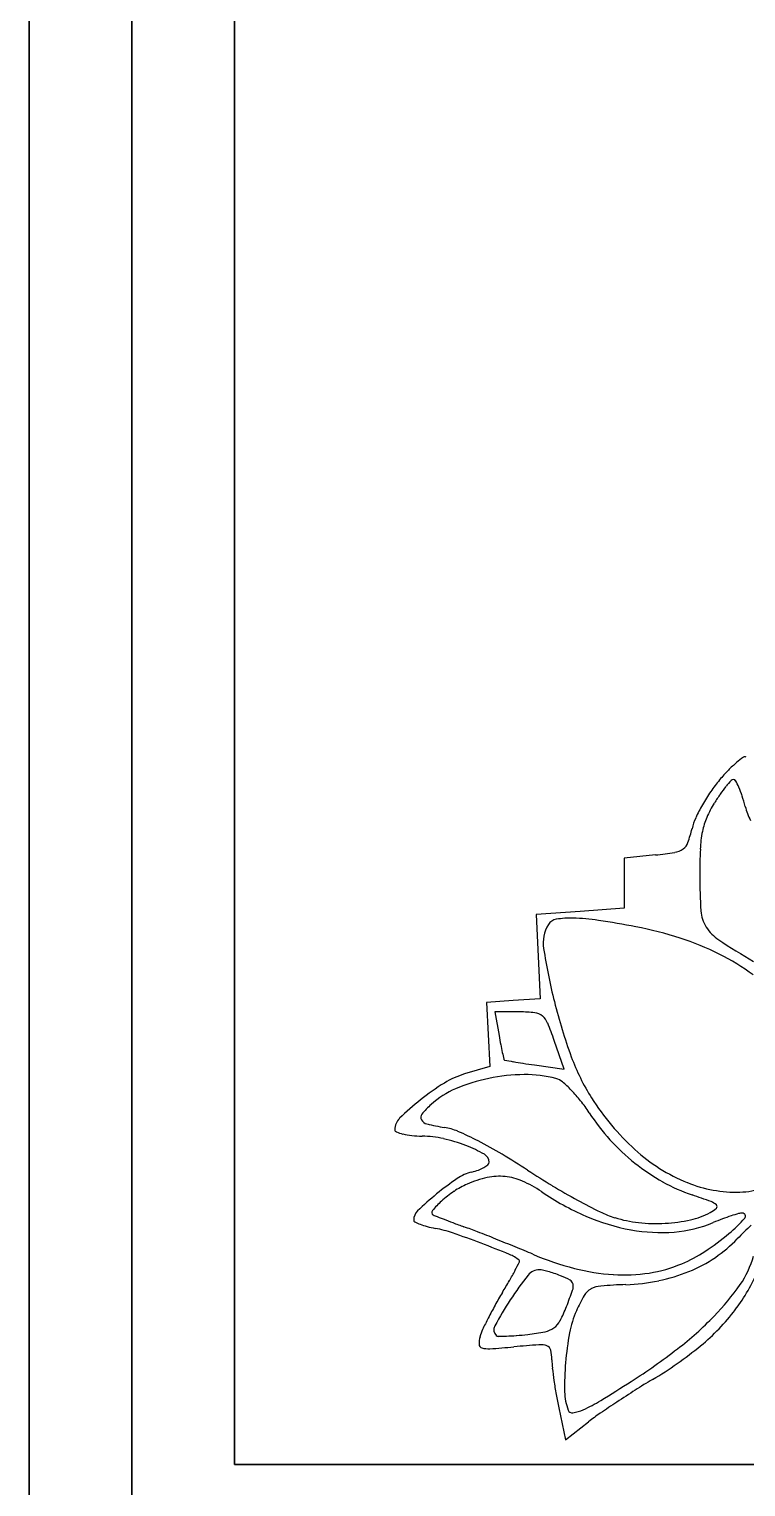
# Model space of a CAD drawing. Header units: millimetres. Extents: x 56222 to 3066687, y -650199 to -121287.
# Drawn here: x 140514.61 to 140521.59, y -185784.26 to -185770.06 of the extents above; entities that cross this region are included whole.
import ezdxf

# ---------------------------------------------------------------- set-up
doc = ezdxf.new("R2010")
doc.units = ezdxf.units.MM
doc.header["$MEASUREMENT"] = 0
doc.layers.add('$TD_AUDIT_GENERATED_(A0BDF17)', color=32, linetype='Continuous', lineweight=30)
doc.layers.add('FURNITURE', color=32, linetype='Continuous', lineweight=9)

msp = doc.modelspace()

# ---------------------------------------------------------------- linework, layer by layer
at = {"layer": '$TD_AUDIT_GENERATED_(A0BDF17)', "linetype": 'Continuous', "lineweight": 25, "ltscale": 2}
for p, q in [((140520.706, -185778.103), (140520.402, -185778.134)), ((140520.402, -185778.134), (140520.402, -185778.379)), ((140520.402, -185778.379), (140520.402, -185778.623)), ((140519.974, -185778.654), (140519.545, -185778.685)), ((140520.402, -185778.623), (140519.974, -185778.654)), ((140519.545, -185778.685), (140519.564, -185779.094)), ((140519.564, -185779.094), (140519.583, -185779.504)), ((140519.322, -185779.523), (140519.06, -185779.542)), ((140519.583, -185779.504), (140519.322, -185779.523)), ((140519.06, -185779.542), (140519.077, -185779.852)), ((140519.384, -185779.633), (140519.142, -185779.633)), ((140519.142, -185779.633), (140519.183, -185779.863)), ((140519.077, -185779.852), (140519.094, -185780.163)), ((140519.816, -185780.191), (140519.721, -185779.912)), ((140519.094, -185780.163), (140518.848, -185780.236)), ((140519.527, -185780.149), (140519.816, -185780.191)), ((140519.765, -185783.488), (140519.831, -185783.798)), ((140519.831, -185783.798), (140520.055, -185783.624))]:
    msp.add_line(p, q, dxfattribs=at)
for centre, radius, start, end in [((140522.233, -185778.07), 1.137, 130.4519, 135.9512), ((140522.165, -185777.99), 1.032, 125.7203, 130.4518), ((140521.577, -185777.173), 0.0257, 58.2824, 125.7201), ((140522.313, -185778.215), 1.293, 139.4376, 145.7104), ((140522.918, -185778.732), 2.09, 135.9513, 139.4376), ((140522.409, -185778.26), 1.308, 137.6534, 140.9454), ((140521.466, -185777.401), 0.032, 90, 137.6535), ((140521.466, -185777.392), 0.0231, 27.6314, 89.9999), ((140520.621, -185777.834), 0.977, 23.4182, 27.6313), ((140522.724, -185778.495), 1.791, 145.7104, 150.6258), ((140523.032, -185778.688), 2.063, 145.2051, 148.1286), ((140522.362, -185778.223), 1.248, 140.9455, 145.2051), ((140520.585, -185777.849), 1.016, 18.2934, 23.4183), ((140519.827, -185778.1), 1.814, 14.9737, 18.2934), ((140522.593, -185778.421), 1.641, 150.6258, 155.6471), ((140522.16, -185778.146), 1.037, 148.1286, 156.878), ((140522.249, -185777.452), 0.693, 194.9737, 207.2128), ((140521.613, -185777.978), 0.565, 155.6471, 166.7719), ((140521.85, -185778.013), 0.7, 156.8779, 168.6243), ((140519.944, -185777.585), 1.149, 339.7597, 346.7719), ((140522.278, -185778.1), 1.137, 168.6243, 177.3314), ((140520.386, -185774.926), 3.194, 275.7474, 279.1441), ((140520.863, -185777.889), 0.192, 279.1441, 305.5276), ((140520.898, -185777.937), 0.133, 305.5276, 339.7598), ((140526.74, -185778.308), 5.603, 177.3314, 179.9999), ((140525.985, -185778.308), 4.848, 179.9999, 184.0342), ((140521.489, -185778.625), 0.341, 184.0342, 212.0936), ((140519.955, -185778.962), 0.342, 148.2824, 188.9016), ((140519.759, -185778.841), 0.112, 99.4022, 148.2824), ((140519.883, -185779.586), 0.867, 88.5805, 99.4023), ((140519.855, -185780.699), 1.98, 81.4172, 88.5805), ((140518.742, -185788.076), 9.44, 79.1683, 81.4172), ((140519.838, -185782.344), 3.604, 72.0897, 79.1683), ((140521.549, -185778.587), 0.412, 212.0936, 236.5078), ((140520.134, -185781.43), 2.644, 63.1604, 72.0896), ((140526.005, -185771.852), 8.487, 236.5078, 239.2148), ((140525.521, -185778.091), 5.976, 188.9016, 193.9616), ((140520.276, -185781.149), 2.33, 53.6157, 63.1604), ((140524.774, -185778.276), 5.206, 193.9616, 200.1494), ((140519.384, -185781.006), 1.373, 83.8061, 89.9999), ((140519.517, -185779.779), 0.138, 50.3861, 83.8062), ((140519.491, -185779.81), 0.179, 22.5484, 50.3862), ((140517.068, -185780.816), 2.803, 18.8156, 22.5484), ((140528.81, -185778.123), 9.783, 190.2478, 190.7752), ((140524.425, -185778.957), 5.319, 190.7753, 191.6074), ((140536.562, -185776.464), 17.709, 191.6074, 191.8251), ((140519.242, -185780.09), 0.0139, 191.8253, 223.9155), ((140519.241, -185780.091), 0.0123, 223.9152, 260.3693), ((140521.875, -185779.34), 2.118, 200.1494, 212.263), ((140519.082, -185781.018), 0.816, 106.6784, 121.8609), ((140519.444, -185782.03), 1.787, 90.4956, 101.6606), ((140524.291, -185750.328), 30.201, 260.3694, 260.5289), ((140520.531, -185772.871), 7.346, 260.5289, 261.2765), ((140521.502, -185766.539), 13.753, 261.2766, 261.7441), ((140519.439, -185781.395), 1.152, 74.9796, 90.4956), ((140519.937, -185782.394), 2.436, 121.8608, 128.5792), ((140519.094, -185781.166), 0.853, 113.0364, 132.1446), ((140519.428, -185781.951), 1.706, 101.6606, 113.0364), ((140519.694, -185780.442), 0.166, 50.2976, 74.9796), ((140519.093, -185781.166), 1.107, 44.2243, 50.2976), ((140520.171, -185782.687), 2.811, 128.5792, 134.104), ((140518.93, -185781.325), 1.334, 38.2871, 44.2243), ((140518.773, -185781.449), 1.535, 32.9423, 38.287), ((140522.128, -185779.18), 2.417, 212.263, 227.8574), ((140518.321, -185780.779), 0.153, 134.1039, 179.9999), ((140518.47, -185780.659), 0.0492, 140.6354, 209.8021), ((140519.113, -185781.187), 0.881, 132.1447, 140.6354), ((140521.785, -185779.498), 2.054, 212.9422, 222.2026), ((140518.193, -185780.779), 0.0252, 179.9998, 248.221), ((140518.351, -185780.385), 0.449, 248.2209, 256.6215), ((140518.501, -185780.641), 0.0854, 209.8022, 256.5657), ((140519.009, -185778.517), 2.269, 256.5657, 260.9148), ((140518.563, -185781.304), 0.554, 66.6656, 80.9148), ((140517.47, -185783.838), 3.313, 62.87, 66.6656), ((140518.397, -185780.187), 0.652, 256.6215, 264.3256), ((140518.454, -185779.618), 1.224, 264.3256, 269.1338), ((140518.42, -185781.858), 1.016, 77.3943, 89.1338), ((140518.316, -185782.322), 1.491, 68.5879, 77.3943), ((140518.35, -185782.237), 1.4, 60.4292, 68.5879), ((140517.039, -185784.678), 4.257, 59.2985, 62.87), ((140521.799, -185779.484), 2.074, 222.2026, 231.3955), ((140518.996, -185781.097), 0.0897, 359.9999, 60.4292), ((140515.984, -185786.455), 6.323, 56.6433, 59.2985), ((140521.681, -185779.674), 1.752, 227.8575, 247.7097), ((140519.023, -185781.619), 0.44, 103.8415, 124.1832), ((140518.773, -185780.605), 0.605, 283.8415, 290.2317), ((140518.851, -185780.817), 0.379, 290.2318, 299.3041), ((140518.909, -185780.92), 0.26, 299.3041, 309.6142), ((140519.187, -185781.78), 0.547, 84.2633, 102.5198), ((140519.056, -185781.097), 0.0301, 309.6144, 359.9999), ((140519.185, -185781.793), 0.56, 66.2559, 84.2633), ((140523.233, -185775.444), 6.859, 236.6432, 239.0102), ((140521.752, -185779.544), 1.997, 231.3955, 240.7637), ((140520.296, -185783.493), 2.705, 124.1833, 129.4962), ((140519.349, -185782.276), 1.081, 123.9602, 132.239), ((140519.19, -185782.04), 0.796, 113.5484, 123.9602), ((140519.301, -185782.294), 1.074, 102.5199, 113.5484), ((140518.944, -185782.341), 1.159, 55.803, 66.2559), ((140523.255, -185775.408), 6.902, 239.0101, 241.366), ((140521.61, -185779.797), 1.708, 240.7636, 251.2972), ((140521.491, -185780.137), 1.251, 247.7097, 271.6818), ((140521.506, -185780.629), 0.759, 271.6818, 306.5173), ((140520.755, -185784.051), 3.428, 129.4962, 133.6463), ((140519.212, -185782.125), 0.877, 132.239, 140.5634), ((140521.102, -185779.165), 2.681, 235.8031, 246.4071), ((140522.868, -185776.115), 6.096, 241.3659, 243.6971), ((140518.32, -185789.517), 8.554, 69.9835, 71.2972), ((140521.197, -185781.618), 0.147, 45.7927, 69.9835), ((140521.285, -185781.528), 0.0218, 312.1085, 45.7927), ((140518.474, -185781.659), 0.122, 133.6464, 179.9999), ((140518.373, -185781.659), 0.0211, 179.9998, 242.654), ((140518.556, -185781.585), 0.0279, 140.5634, 239.2446), ((140518.604, -185781.506), 0.121, 239.2446, 248.7601), ((140525.087, -185764.826), 18.016, 248.7602, 249.0325), ((140522.393, -185771.855), 10.488, 249.0324, 249.5832), ((140520.817, -185779.819), 1.967, 246.4072, 259.7822), ((140520.604, -185780.696), 0.985, 243.697, 252.6659), ((140520.659, -185780.52), 1.169, 252.6659, 264.2636), ((140520.716, -185780.118), 1.575, 273.0973, 282.151), ((140520.892, -185780.938), 0.735, 282.151, 298.1549), ((140521.097, -185781.32), 0.302, 298.1548, 312.1085), ((140522.225, -185783.973), 2.481, 110.4683, 112.6764), ((140522.053, -185783.511), 1.988, 107.8607, 110.4683), ((140520.537, -185780.731), 1.381, 309.8525, 318.7804), ((140522.009, -185783.376), 1.846, 105.4986, 107.8607), ((140521.553, -185781.733), 0.141, 89.9999, 105.4986), ((140521.553, -185781.622), 0.0294, 318.7805, 89.9999), ((140518.602, -185781.216), 0.52, 242.654, 248.7974), ((140518.646, -185781.101), 0.642, 248.7975, 255.2121), ((140518.774, -185780.616), 1.144, 255.212, 259.3747), ((140518.343, -185782.916), 1.196, 71.0463, 79.3746), ((140515.826, -185790.244), 8.944, 69.1572, 71.0463), ((140524.777, -185765.449), 17.324, 249.5831, 249.9613), ((140516.478, -185788.204), 6.897, 68.7776, 69.9613), ((140511.089, -185802.082), 21.785, 68.2753, 68.7776), ((140520.759, -185780.14), 1.641, 259.7823, 274.5085), ((140520.71, -185780.011), 1.682, 264.2637, 273.0973), ((140520.79, -185780.54), 1.24, 274.5085, 292.6764), ((140519.822, -185779.875), 2.496, 303.1713, 309.8524), ((140523.003, -185783.25), 2.057, 131.5267, 136.8118), ((140514.576, -185793.526), 12.456, 67.7896, 69.1571), ((140510.449, -185803.687), 23.512, 67.7783, 68.2752), ((140513.136, -185797.11), 16.408, 67.1276, 67.7782), ((140520.603, -185780.997), 1.234, 303.7945, 316.8118), ((140519.15, -185782.324), 0.356, 49.9925, 67.7896), ((140514.058, -185779.401), 5.953, 332.499, 333.4173), ((140519.372, -185782.06), 0.0109, 333.4173, 49.9924), ((140520.681, -185779.224), 3.005, 247.1276, 255.2584), ((140520.451, -185780.894), 1.296, 278.636, 293.2767), ((140520.379, -185780.727), 1.478, 293.2767, 303.1713), ((140520.475, -185780.806), 1.465, 292.3462, 303.7945), ((140520.798, -185781.778), 0.893, 325.1331, 344.9291), ((140516.823, -185780.84), 2.837, 330.2042, 332.499), ((140521.917, -185784.155), 3.137, 141.3641, 146.7837), ((140519.577, -185782.285), 0.142, 89.9999, 141.3641), ((140519.577, -185782.269), 0.126, 76.6033, 89.9999), ((140519.315, -185783.371), 1.259, 74.1363, 76.6033), ((140519.277, -185783.503), 1.396, 71.5166, 74.1362), ((140519.203, -185783.724), 1.629, 69.1831, 71.5166), ((140519.512, -185782.913), 0.761, 61.5402, 69.1831), ((140520.423, -185780.208), 1.987, 255.2584, 266.3418), ((140520.4, -185780.558), 1.636, 266.3418, 278.6359), ((140520.415, -185780.659), 1.623, 281.4933, 292.3462), ((140520.114, -185781.49), 1.721, 322.7441, 337.7104), ((140522.558, -185784.388), 3.907, 148.8031, 150.9065), ((140514.525, -185779.524), 5.484, 328.803, 330.2042), ((140515.791, -185780.909), 4.351, 338.5545, 340.761), ((140519.847, -185782.294), 0.0576, 11.1232, 61.5401), ((140519.791, -185782.305), 0.115, 340.7609, 11.1232), ((140520.153, -185782.474), 0.162, 117.9657, 150.2464), ((140520.195, -185782.552), 0.251, 94.4855, 117.9657), ((140520.628, -185788.072), 5.788, 92.0773, 94.4855), ((140520.347, -185780.328), 1.962, 272.0773, 281.4933), ((140519.543, -185780.904), 2.422, 315.735, 325.1331), ((140522.461, -185784.334), 3.795, 150.9065, 153.056), ((140522.084, -185784.264), 3.336, 146.7837, 151.8442), ((140518.509, -185781.977), 1.431, 332.3818, 338.5545), ((140521.425, -185783.201), 1.627, 150.2465, 156.1852), ((140522.077, -185784.139), 3.365, 153.0559, 155.1611), ((140519.602, -185782.549), 0.197, 305.7635, 332.3818), ((140520.831, -185782.939), 0.978, 156.1852, 169.3012), ((140518.8, -185780.18), 3.46, 307.8037, 315.7349), ((140519.82, -185781.266), 2.091, 309.3402, 322.7441), ((140519.219, -185782.859), 0.23, 163.906, 182.6677), ((140519.467, -185782.931), 0.489, 155.1611, 163.9059), ((140519.213, -185782.728), 0.0802, 151.8442, 225.638), ((140519.174, -185782.767), 0.0249, 225.638, 270.82), ((140519.128, -185779.502), 3.29, 270.82, 272.2228), ((140519.171, -185780.628), 2.163, 272.2229, 274.783), ((140519.039, -185779.043), 3.754, 274.7829, 276.4772), ((140519.233, -185780.751), 2.035, 276.4772, 281.2888), ((140519.587, -185782.528), 0.223, 281.2888, 305.7635), ((140522.663, -185783.285), 2.842, 169.3012, 175.2206), ((140519.026, -185782.868), 0.0379, 182.6677, 253.4324), ((140519.077, -185782.698), 0.215, 253.4323, 274), ((140518.288, -185771.42), 11.521, 273.9999, 275.1811), ((140520.258, -185793.143), 10.291, 93.828, 95.1811), ((140519.585, -185783.08), 0.206, 71.3148, 93.8279), ((140519.632, -185782.939), 0.0561, 13.6201, 71.3149), ((140519.3, -185783.019), 0.398, 359.9999, 13.62), ((140517.185, -185778.098), 6.094, 302.6129, 307.8037), ((140518.676, -185779.871), 3.895, 300.9266, 309.3402), ((140520.46, -185783.019), 0.762, 179.9999, 186.1468), ((140522.679, -185783.286), 2.858, 175.2206, 180.9171), ((140523.315, -185782.712), 3.634, 186.1468, 188.0765), ((140523.759, -185782.649), 4.082, 188.0766, 189.9984), ((140524.74, -185789.992), 7.905, 120.9266, 122.3635), ((140523.297, -185782.73), 3.613, 189.9984, 192.1043), ((140520.343, -185783.323), 0.521, 180.9172, 200.9934), ((140512.211, -185770.324), 15.323, 301.3054, 302.6128), ((140526.068, -185792.087), 10.384, 122.3636, 123.5347), ((140519.838, -185783.142), 0.4, 279.2486, 294.4155), ((140519.344, -185782.053), 1.596, 294.4155, 301.3054), ((140525.557, -185791.317), 9.46, 123.5347, 124.7186), ((140519.895, -185783.495), 0.0424, 200.9935, 279.2486), ((140521.659, -185785.691), 2.617, 124.7186, 127.7993)]:
    msp.add_arc(centre, radius, start, end, dxfattribs=at)
at = {"layer": 'FURNITURE', "lineweight": 30}
for p, q in [((140515.608, -185785.041), (140515.608, -185724.445)), ((140516.608, -185784.041), (140516.608, -185725.445)), ((140551.609, -185784.041), (140516.608, -185784.041))]:
    msp.add_line(p, q, dxfattribs=at)
msp.add_lwpolyline([(140514.608, -185706.049), (140553.609, -185706.049), (140553.609, -185813.049), (140514.608, -185813.049)], close=True, dxfattribs=at)
msp.add_lwpolyline([(140515.608, -185813.049), (140515.608, -185724.445)], dxfattribs=at)

doc.saveas('drawing.dxf')
